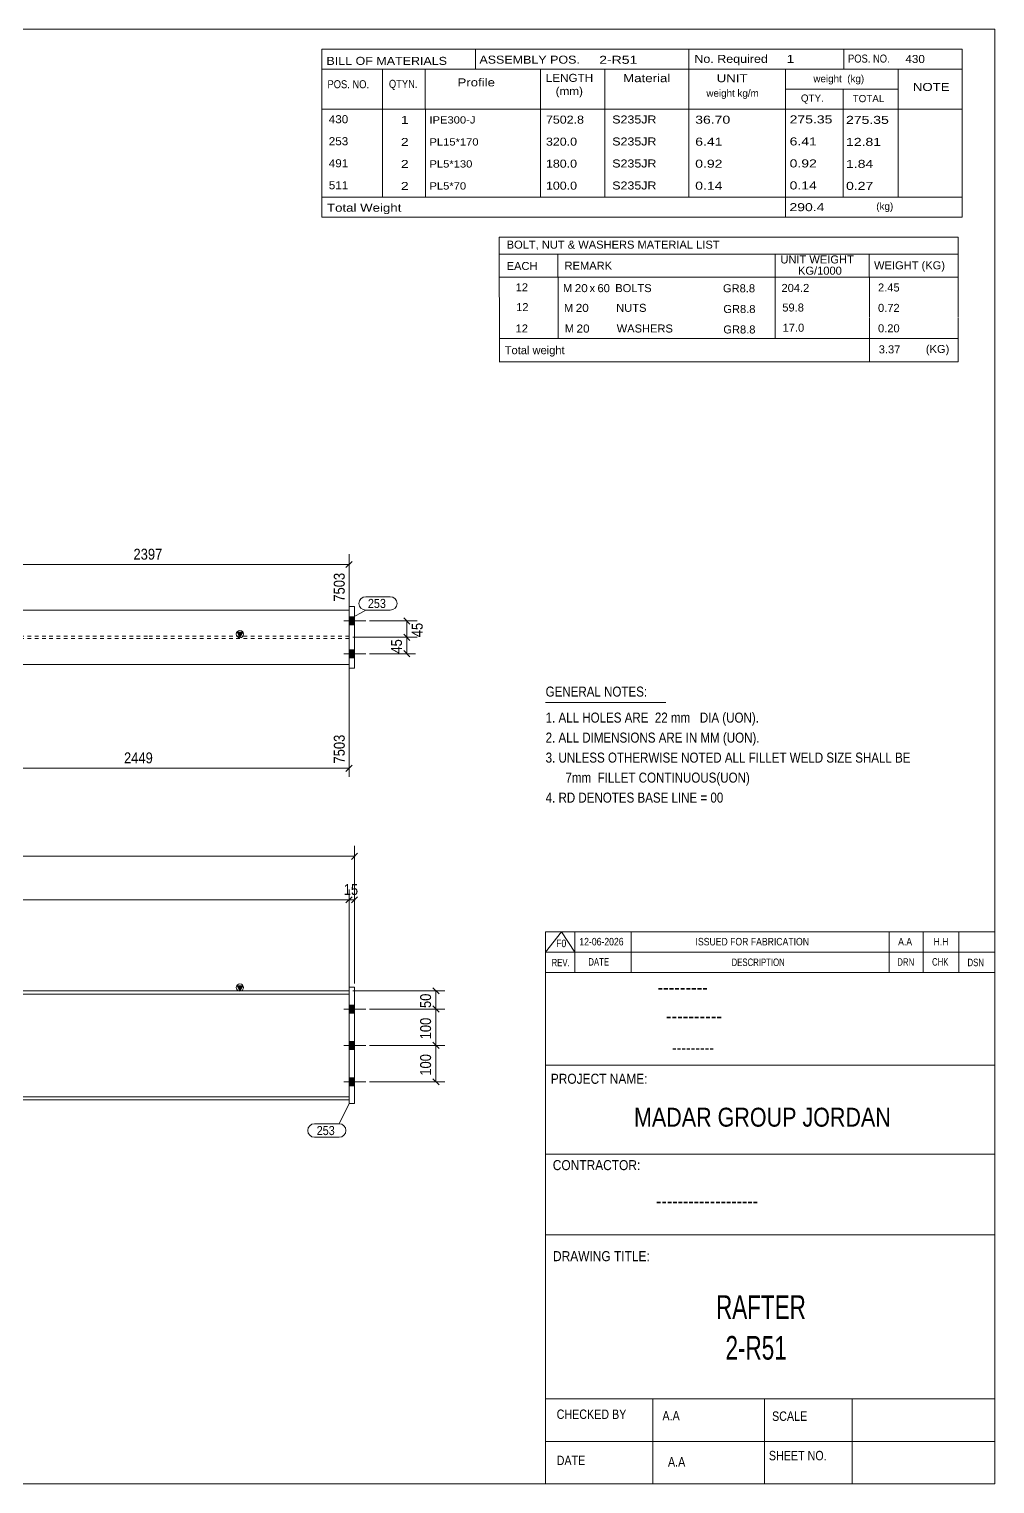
# Model space of a CAD drawing. Header units: millimetres. Extents: x 2 to 579, y 1 to 405.
# Drawn here: x 313.5 to 579, y 5 to 405 of the extents above; entities that cross this region are included whole.
import ezdxf

# ---------------------------------------------------------------- set-up
doc = ezdxf.new("R2010")
doc.units = ezdxf.units.MM
doc.linetypes.add('XKITLINE00', pattern=[0])
doc.linetypes.add('XKITLINE01', pattern=[4, 1, -1, 1, -1])
for name, color, linetype, lineweight in [('Bolt', 3, 'Continuous', 0), ('Dimensions', 7, 'Continuous', 0), ('DrawingSheet', 5, 'Continuous', 0), ('OtherObjectType', 7, 'Continuous', 0), ('Part', 2, 'Continuous', 0), ('PartMark', 7, 'Continuous', 0)]:
    doc.layers.add(name, color=color, linetype=linetype, lineweight=lineweight)
doc.styles.add('@ARIAL_UNICODE_MS_BOLD', font='ARIAL.TTF')
doc.styles.add('ARIAL', font='ARIAL.TTF')
doc.styles.add('ARIAL_NARROW', font='ARIALN.TTF')
doc.styles.add('COMIC_SANS_MS_BOLD', font='COMICBD.TTF')
doc.styles.add('SWIS721_EX_BT', font='ARIAL.TTF')
doc.styles.add('SWISSE', font='ARIAL.TTF')

# ---------------------------------------------------------------- blocks, each defined once
blk = doc.blocks.new('*A2')
at = {"layer": 'Bolt'}
for points in [[(402.97, 134.47), (401.47, 134.47), (401.47, 136.67), (402.97, 136.67)], [(402.97, 134.47), (401.47, 134.47), (401.47, 136.67), (402.97, 136.67)], [(402.97, 124.47), (401.47, 124.47), (401.47, 126.67), (402.97, 126.67)], [(402.97, 124.47), (401.47, 124.47), (401.47, 126.67), (402.97, 126.67)], [(402.97, 114.47), (401.47, 114.47), (401.47, 116.67), (402.97, 116.67)], [(402.97, 114.47), (401.47, 114.47), (401.47, 116.67), (402.97, 116.67)]]:
    blk.add_hatch(color=3, dxfattribs=at).paths.add_polyline_path(points, flags=17)
at = {"layer": 'Bolt', "color": 3, "linetype": 'XKITLINE00', "lineweight": 0}
for p, q in [((402.97, 136.67), (401.47, 136.67)), ((402.97, 136.67), (401.47, 136.67)), ((406.07, 135.57), (400.07, 135.57)), ((406.07, 135.57), (400.07, 135.57)), ((402.97, 134.47), (401.47, 134.47)), ((402.97, 134.47), (401.47, 134.47)), ((406.07, 125.57), (400.07, 125.57)), ((406.07, 125.57), (400.07, 125.57)), ((402.97, 126.67), (401.47, 126.67)), ((402.97, 126.67), (401.47, 126.67)), ((402.97, 124.47), (401.47, 124.47)), ((402.97, 124.47), (401.47, 124.47)), ((402.97, 116.67), (401.47, 116.67)), ((402.97, 116.67), (401.47, 116.67)), ((406.07, 115.57), (400.07, 115.57)), ((406.07, 115.57), (400.07, 115.57)), ((402.97, 114.47), (401.47, 114.47)), ((402.97, 114.47), (401.47, 114.47))]:
    blk.add_line(p, q, dxfattribs=at)
blk = doc.blocks.new('*A5')
at = {"layer": 'Part'}
blk.add_hatch(color=2, dxfattribs=at).paths.add_polyline_path([(370.67, 141.97), (372.27, 141.97), (371.47, 140.57)], flags=17)
at = {"layer": 'Part', "color": 2, "linetype": 'XKITLINE00', "lineweight": 0}
for p, q in [((106.65, 140.57), (51.35, 140.57)), ((226.36, 140.57), (106.75, 140.57)), ((346.07, 140.57), (226.46, 140.57)), ((401.47, 140.57), (346.17, 140.57)), ((371.47, 140.57), (370.67, 141.97)), ((370.67, 141.97), (372.27, 141.97)), ((372.27, 141.97), (371.47, 140.57)), ((51.35, 139.67), (106.65, 139.67)), ((106.75, 139.67), (226.36, 139.67)), ((226.46, 139.67), (346.07, 139.67)), ((346.17, 139.67), (401.47, 139.67)), ((106.65, 111.47), (51.35, 111.47)), ((106.65, 110.57), (51.35, 110.57)), ((226.36, 111.47), (106.75, 111.47)), ((226.36, 110.57), (106.75, 110.57)), ((346.07, 111.47), (226.46, 111.47)), ((346.07, 110.57), (226.46, 110.57)), ((401.47, 111.47), (346.17, 111.47)), ((401.47, 110.57), (346.17, 110.57))]:
    blk.add_line(p, q, dxfattribs=at)
at = {"layer": 'Part', "color": 7, "linetype": 'XKITLINE01', "lineweight": 0}
for p, q in [((51.35, 110.57), (51.35, 140.57)), ((401.47, 111.47), (401.47, 140.57)), ((401.47, 110.57), (401.47, 111.47))]:
    blk.add_line(p, q, dxfattribs=at)
at = {"layer": 'Part', "color": 2, "linetype": 'XKITLINE00', "lineweight": 0}
blk.add_circle((371.47, 141.47), 1, dxfattribs=at)
blk = doc.blocks.new('*A7')
at = {"layer": 'Part', "color": 2, "linetype": 'XKITLINE00', "lineweight": 0}
for p, q in [((401.47, 109.57), (401.47, 141.57)), ((402.97, 141.57), (401.47, 141.57)), ((402.97, 109.57), (402.97, 141.57)), ((402.97, 109.57), (401.47, 109.57))]:
    blk.add_line(p, q, dxfattribs=at)
blk = doc.blocks.new('*A13')
at = {"layer": 'Bolt'}
for points in [[(402.97, 241.17), (401.47, 241.17), (401.47, 243.37), (402.97, 243.37)], [(402.97, 241.17), (401.47, 241.17), (401.47, 243.37), (402.97, 243.37)], [(402.97, 241.17), (401.47, 241.17), (401.47, 243.37), (402.97, 243.37)], [(402.97, 232.17), (401.47, 232.17), (401.47, 234.37), (402.97, 234.37)], [(402.97, 232.17), (401.47, 232.17), (401.47, 234.37), (402.97, 234.37)], [(402.97, 232.17), (401.47, 232.17), (401.47, 234.37), (402.97, 234.37)]]:
    blk.add_hatch(color=3, dxfattribs=at).paths.add_polyline_path(points, flags=17)
at = {"layer": 'Bolt', "color": 3, "linetype": 'XKITLINE00', "lineweight": 0}
for p, q in [((406.07, 242.27), (400.07, 242.27)), ((406.07, 242.27), (400.07, 242.27)), ((406.07, 242.27), (400.07, 242.27)), ((402.97, 243.37), (401.47, 243.37)), ((402.97, 243.37), (401.47, 243.37)), ((402.97, 243.37), (401.47, 243.37)), ((402.97, 241.17), (401.47, 241.17)), ((402.97, 241.17), (401.47, 241.17)), ((402.97, 241.17), (401.47, 241.17)), ((406.07, 233.27), (400.07, 233.27)), ((406.07, 233.27), (400.07, 233.27)), ((406.07, 233.27), (400.07, 233.27)), ((402.97, 234.37), (401.47, 234.37)), ((402.97, 234.37), (401.47, 234.37)), ((402.97, 234.37), (401.47, 234.37)), ((402.97, 232.17), (401.47, 232.17)), ((402.97, 232.17), (401.47, 232.17)), ((402.97, 232.17), (401.47, 232.17))]:
    blk.add_line(p, q, dxfattribs=at)
blk = doc.blocks.new('*A16')
at = {"layer": 'Part'}
blk.add_hatch(color=2, dxfattribs=at).paths.add_polyline_path([(370.67, 239.17), (372.27, 239.17), (371.47, 237.77)], flags=17)
at = {"layer": 'Part', "color": 2, "linetype": 'XKITLINE00', "lineweight": 0}
for p, q in [((51.35, 245.27), (106.65, 245.27)), ((106.75, 245.27), (226.36, 245.27)), ((226.46, 245.27), (346.07, 245.27)), ((346.17, 245.27), (401.47, 245.27)), ((371.47, 237.77), (370.67, 239.17)), ((370.67, 239.17), (372.27, 239.17)), ((372.27, 239.17), (371.47, 237.77)), ((106.65, 230.27), (51.35, 230.27)), ((226.36, 230.27), (106.75, 230.27)), ((346.07, 230.27), (226.46, 230.27)), ((401.47, 230.27), (346.17, 230.27))]:
    blk.add_line(p, q, dxfattribs=at)
at = {"layer": 'Part', "color": 7, "linetype": 'XKITLINE01', "lineweight": 0}
for p, q in [((51.35, 230.27), (51.35, 245.27)), ((401.47, 245.27), (401.47, 230.27)), ((106.65, 238.09), (51.35, 238.09)), ((106.65, 237.44), (51.35, 237.44)), ((226.36, 238.09), (106.75, 238.09)), ((226.36, 237.44), (106.75, 237.44)), ((346.07, 238.09), (226.46, 238.09)), ((346.07, 237.44), (226.46, 237.44)), ((401.47, 238.09), (346.17, 238.09)), ((401.47, 237.44), (346.17, 237.44))]:
    blk.add_line(p, q, dxfattribs=at)
at = {"layer": 'Part', "color": 2, "linetype": 'XKITLINE00', "lineweight": 0}
blk.add_circle((371.47, 238.67), 1, dxfattribs=at)
blk = doc.blocks.new('*A18')
at = {"layer": 'Part', "color": 2, "linetype": 'XKITLINE00', "lineweight": 0}
for p, q in [((402.97, 246.27), (401.47, 246.27)), ((401.47, 246.27), (401.47, 229.27)), ((402.97, 246.27), (402.97, 229.27)), ((402.97, 229.27), (401.47, 229.27))]:
    blk.add_line(p, q, dxfattribs=at)
blk = doc.blocks.new('*A25')
at = {"layer": 'DrawingSheet', "color": 5, "linetype": 'XKITLINE00', "lineweight": 0}
for p, q in [((579, 405), (5, 405)), ((5, 405), (5, 5)), ((579, 5), (579, 405)), ((5, 5), (579, 5))]:
    blk.add_line(p, q, dxfattribs=at)
at = {"layer": 'DrawingSheet', "color": 5, "style": 'ARIAL', "width": 0.85}
blk.add_text('Tekla structures', height=2, rotation=90, dxfattribs=at).set_placement((4.5, 5.5))
blk = doc.blocks.new('*A26')
at = {"layer": 'OtherObjectType', "color": 7, "linetype": 'XKITLINE00', "lineweight": 0}
for p, q in [((442.76, 347.8), (442.75, 336.8)), ((442.76, 347.8), (568.88, 347.8)), ((568.88, 347.8), (568.88, 336.8)), ((442.75, 343.15), (568.88, 343.15)), ((458.87, 343.16), (458.87, 336.8)), ((518.57, 343.16), (518.57, 336.8)), ((544.47, 343.14), (544.47, 336.8)), ((442.76, 336.77), (442.76, 331.27)), ((442.77, 336.8), (568.88, 336.8)), ((458.92, 336.8), (458.92, 331.18)), ((518.57, 336.8), (518.57, 331.18)), ((544.5, 336.8), (544.5, 331.3)), ((568.88, 336.8), (568.88, 331.3)), ((442.79, 331.18), (442.79, 325.57)), ((458.95, 331.18), (458.95, 325.56)), ((518.57, 331.18), (518.57, 325.56)), ((544.5, 331.18), (544.5, 325.68)), ((568.88, 331.18), (568.88, 325.68)), ((442.79, 325.55), (442.79, 319.98)), ((458.95, 325.56), (458.95, 319.94)), ((518.57, 325.56), (518.57, 319.94)), ((544.5, 325.56), (544.5, 319.95)), ((568.88, 325.56), (568.88, 319.95)), ((568.88, 319.95), (442.75, 319.98)), ((442.78, 319.94), (442.78, 313.54)), ((442.85, 319.94), (568.87, 319.94)), ((544.5, 319.91), (544.5, 313.49)), ((568.87, 319.91), (568.87, 313.5)), ((442.77, 313.5), (568.87, 313.5))]:
    blk.add_line(p, q, dxfattribs=at)
at = {"layer": 'OtherObjectType', "color": 7, "style": 'ARIAL_NARROW'}
for s, width, p in [('BOLT, NUT & WASHERS MATERIAL LIST', 1.211571, (444.79, 344.64)), ('EACH', 1.211571, (444.78, 338.77)), ('REMARK', 1.211571, (460.7, 338.86)), ('UNIT WEIGHT', 1.211571, (520.03, 340.57)), ('WEIGHT (KG)', 1.211571, (545.78, 338.95)), (' KG/1000', 1.211571, (524.02, 337.48)), ('12', 1.211571, (447.26, 332.9)), ('M', 1.211571, (460.26, 332.7)), ('20', 1.275, (463.5, 332.68)), ('x', 1.211571, (467.58, 332.68)), ('60', 1.211571, (469.76, 332.67)), ('BOLTS', 1.211571, (474.63, 332.69)), ('GR8.8', 1.211571, (504.25, 332.64)), ('204.2', 1.211571, (520.34, 332.73)), ('2.45', 1.211571, (546.87, 332.86)), ('12', 1.211571, (447.4, 327.46)), ('M', 1.211571, (460.54, 327.26)), ('20', 1.275, (463.78, 327.24)), ('NUTS', 1.211571, (474.91, 327.26)), ('GR8.8', 1.211571, (504.35, 326.94)), ('59.8', 1.211571, (520.56, 327.35)), ('0.72', 1.211571, (546.87, 327.24)), ('17.0', 1.211571, (520.64, 321.79)), ('12', 1.211571, (447.24, 321.59)), ('M', 1.211571, (460.76, 321.59)), ('20', 1.275, (464, 321.57)), ('WASHERS', 1.211571, (475.04, 321.58)), ('GR8.8', 1.211571, (504.35, 321.32)), ('0.20', 1.211571, (546.87, 321.63)), ('Total weight', 1.211571, (444.26, 315.62)), ('3.37', 1.211571, (547.07, 315.85)), ('(KG)', 1.211571, (560.02, 315.95))]:
    blk.add_text(s, height=2.2, dxfattribs=dict(at, width=width)).set_placement(p)
blk = doc.blocks.new('*A27')
at = {"layer": 'OtherObjectType', "color": 7, "linetype": 'XKITLINE00', "lineweight": 0}
blk.add_line((455.5, 219.82), (488.5, 219.82), dxfattribs=at)
at = {"layer": 'OtherObjectType', "color": 7, "style": 'ARIAL_NARROW', "width": 1.008832}
for s, p in [('GENERAL NOTES:', (455.5, 221.47)), ('1. ALL HOLES ARE  22 mm   DIA (UON).', (455.5, 214.32)), ('2. ALL DIMENSIONS ARE IN MM (UON).', (455.5, 208.82)), ('3. UNLESS OTHERWISE NOTED ALL FILLET WELD SIZE SHALL BE', (455.5, 203.32)), ('7mm  FILLET CONTINUOUS(UON)', (460.95, 197.82)), ('4. RD DENOTES BASE LINE = 00', (455.5, 192.32))]:
    blk.add_text(s, height=2.75, dxfattribs=at).set_placement(p)
blk = doc.blocks.new('*A28')
at = {"layer": 'OtherObjectType', "color": 7, "linetype": 'XKITLINE00', "lineweight": 0}
for p, q in [((455.5, 156.76), (579, 156.76)), ((455.5, 151.21), (459.82, 156.76)), ((455.5, 151.21), (455.5, 156.76)), ((459.82, 156.76), (463.53, 151.21)), ((463.53, 151.21), (463.53, 156.76)), ((478.97, 151.21), (478.97, 156.76)), ((549.98, 151.21), (549.98, 156.76)), ((559.24, 151.21), (559.24, 156.76)), ((569.12, 151.21), (569.12, 156.76)), ((579, 151.21), (579, 156.76)), ((455.5, 151.21), (579, 151.21)), ((455.5, 145.65), (455.5, 151.21)), ((459.21, 151.21), (579, 151.21)), ((463.53, 145.65), (463.53, 151.21)), ((478.97, 145.65), (478.97, 151.21)), ((549.98, 145.65), (549.98, 151.21)), ((559.24, 145.65), (559.24, 151.21)), ((569.12, 145.65), (569.12, 151.21)), ((579, 145.65), (579, 151.21))]:
    blk.add_line(p, q, dxfattribs=at)
at = {"layer": 'OtherObjectType', "color": 7, "style": 'ARIAL_NARROW'}
for s, height, width, p in [('F0', 2.058, 1.008832, (458.4, 152.59)), ('12-06-2026', 2.058, 1.008832, (464.76, 153.06)), ('ISSUED FOR FABRICATION', 2.0583, 1.008832, (496.71, 153.06)), ('A.A', 2.058, 1.008832, (552.4, 153.06)), ('H.H', 2.058, 1.008832, (562.13, 153.06)), ('REV.', 2.058, 0.907949, (457.13, 147.31)), ('DATE', 2.058, 0.907949, (467.23, 147.5)), ('DESCRIPTION', 2.0583, 0.907949, (506.61, 147.39)), ('DRN', 2.058, 0.907949, (552.17, 147.47)), ('CHK', 2.058, 0.907949, (561.72, 147.5)), ('DSN', 2.058, 0.907949, (571.47, 147.35))]:
    blk.add_text(s, height=height, dxfattribs=dict(at, width=width)).set_placement(p)
blk = doc.blocks.new('*A30')
at = {"layer": 'OtherObjectType', "color": 2, "linetype": 'XKITLINE00', "lineweight": 0}
for p, q in [((455.5, 145.65), (579, 145.65)), ((455.5, 5), (455.5, 145.64)), ((578.98, 145.64), (579, 5)), ((579, 120.14), (455.5, 120.14)), ((455.5, 95.63), (579, 95.63)), ((579, 73.49), (455.5, 73.49)), ((579, 28.4), (455.5, 28.4)), ((484.94, 28.4), (484.94, 5)), ((515.62, 5), (515.62, 28.4)), ((539.75, 5), (539.75, 28.4)), ((579, 16.7), (455.5, 16.7)), ((579, 5), (455.5, 5))]:
    blk.add_line(p, q, dxfattribs=at)
at = {"layer": 'OtherObjectType', "color": 4, "style": '@ARIAL_UNICODE_MS_BOLD', "width": 0.85}
blk.add_text('---------', height=3.9, dxfattribs=at).set_placement((486.23, 139.59))
at = {"layer": 'OtherObjectType', "color": 7, "style": 'ARIAL', "width": 0.85}
for s, height, p in [('----------', 3.9, (488.56, 131.77)), ('---------', 3.25, (490.21, 123.31))]:
    blk.add_text(s, height=height, dxfattribs=at).set_placement(p)
at = {"layer": 'OtherObjectType', "color": 3, "width": 0.85}
for s, style, p in [('PROJECT NAME:', 'SWIS721_EX_BT', (456.92, 115.01)), ('CONTRACTOR:', 'SWISSE', (457.47, 91.27)), ('DRAWING TITLE:', 'SWIS721_EX_BT', (457.53, 66.24))]:
    blk.add_text(s, height=2.7618, dxfattribs=dict(at, style=style)).set_placement(p)
at = {"layer": 'OtherObjectType', "color": 7, "width": 0.85}
for s, height, p in [('MADAR GROUP JORDAN', 5.2, (479.79, 103.23)), ('CHECKED BY', 2.592, (458.53, 22.86)), ('A.A', 2.592, (487.61, 22.45)), ('SCALE', 2.592, (517.74, 22.33)), ('DATE', 2.592, (458.54, 10.16)), ('A.A', 2.592, (489.14, 9.76)), ('SHEET NO.', 2.592, (516.87, 11.49))]:
    blk.add_text(s, height=height, dxfattribs=at).set_placement(p)
at = {"layer": 'OtherObjectType', "color": 1}
for s, height, style, width, p in [('-------------------', 3.9, 'COMIC_SANS_MS_BOLD', 0.85, (485.87, 80.86)), ('RAFTER', 6.5, 'ARIAL', 0.68, (502.34, 50.37)), ('2-R51', 6.5, 'ARIAL', 0.68, (504.95, 39.17))]:
    blk.add_text(s, height=height, dxfattribs=dict(at, style=style, width=width)).set_placement(p)
blk = doc.blocks.new('*A31')
at = {"layer": 'OtherObjectType', "color": 7, "linetype": 'XKITLINE00', "lineweight": 0}
for p, q in [((393.98, 399.5), (569.98, 399.5)), ((393.98, 399.5), (393.98, 388.5)), ((436.26, 399.42), (436.26, 393.87)), ((494.85, 394), (494.85, 399.5)), ((537.43, 393.96), (537.43, 399.42)), ((569.98, 394), (569.98, 399.5)), ((393.98, 394), (569.98, 394)), ((410.64, 394), (410.64, 383)), ((422.4, 393.98), (422.4, 383.03)), ((454.12, 393.99), (454.13, 383)), ((471.78, 393.98), (471.78, 383)), ((494.85, 393.98), (494.85, 383)), ((521.43, 394), (521.43, 383)), ((552.42, 394), (552.42, 383)), ((569.98, 394), (569.98, 388.5)), ((393.98, 388.5), (393.98, 383)), ((521.45, 388.52), (552.45, 388.52)), ((537.28, 388.52), (537.28, 383)), ((569.98, 388.5), (569.98, 383)), ((393.98, 383), (569.98, 383)), ((393.98, 383), (393.98, 376.95)), ((410.63, 383), (410.63, 376.95)), ((422.44, 382.99), (422.44, 376.95)), ((454.12, 383), (454.11, 376.95)), ((471.79, 383), (471.79, 376.95)), ((494.87, 383), (494.87, 376.95)), ((521.44, 383), (521.44, 376.95)), ((537.33, 382.95), (537.33, 376.95)), ((552.43, 383), (552.43, 376.95)), ((569.98, 383), (569.98, 376.95)), ((393.98, 376.95), (393.98, 370.9)), ((410.63, 376.95), (410.63, 370.9)), ((422.44, 376.94), (422.44, 370.9)), ((454.12, 376.95), (454.11, 370.9)), ((471.79, 376.95), (471.79, 370.9)), ((494.87, 376.95), (494.87, 370.9)), ((521.44, 376.95), (521.44, 370.9)), ((537.33, 376.9), (537.33, 370.9)), ((552.43, 376.95), (552.43, 370.9)), ((569.98, 376.95), (569.98, 370.9)), ((393.98, 370.9), (393.98, 364.85)), ((410.63, 370.9), (410.63, 364.85)), ((422.44, 370.89), (422.44, 364.85)), ((454.12, 370.9), (454.11, 364.85)), ((471.79, 370.9), (471.79, 364.85)), ((494.87, 370.9), (494.87, 364.85)), ((521.44, 370.9), (521.44, 364.85)), ((537.33, 370.85), (537.33, 364.85)), ((552.43, 370.9), (552.43, 364.85)), ((569.98, 370.9), (569.98, 364.85)), ((393.98, 364.85), (393.98, 358.8)), ((410.63, 364.85), (410.63, 358.8)), ((422.44, 364.84), (422.44, 358.8)), ((454.12, 364.85), (454.11, 358.8)), ((471.79, 364.85), (471.79, 358.8)), ((494.87, 364.85), (494.87, 358.8)), ((521.44, 364.85), (521.44, 358.8)), ((537.33, 364.8), (537.33, 358.8)), ((552.43, 364.85), (552.43, 358.8)), ((569.98, 364.85), (569.98, 358.8)), ((393.98, 358.8), (569.98, 358.8)), ((393.98, 358.8), (393.98, 353.3)), ((521.44, 358.8), (521.44, 353.3)), ((569.98, 358.8), (569.98, 353.3)), ((393.98, 353.3), (569.98, 353.3))]:
    blk.add_line(p, q, dxfattribs=at)
at = {"layer": 'OtherObjectType', "color": 7, "style": 'ARIAL_NARROW'}
for s, height, width, p in [('BILL OF MATERIALS', 2.2, 1.36, (395.25, 395.16)), ('ASSEMBLY POS.', 2.2, 1.36, (437.3, 395.5)), ('2-R51', 2.2, 1.525501, (470.23, 395.46)), ('No. Required', 2.2, 1.36, (496.39, 395.72)), ('1', 2.2, 1.525501, (521.75, 395.72)), ('POS. NO.', 2.2, 1.02, (538.63, 395.79)), ('430', 2.2, 1.270501, (554.4, 395.69)), ('LENGTH', 2.2, 1.275, (455.54, 390.49)), ('Material', 2.2, 1.445, (476.81, 390.41)), ('UNIT', 2.2, 1.445, (502.52, 390.4)), ('weight  (kg)', 1.98, 1.19, (529.11, 390.39)), ('POS. NO.', 2.2, 1.02, (395.53, 388.74)), ('QTYN.', 2.2, 1.02, (412.42, 388.84)), ('Profile', 2.2, 1.445, (431.26, 389.25)), ('(mm)', 2.2, 1.275, (458.26, 386.86)), ('weight kg/m', 1.98, 1.19, (499.69, 386.4)), ('NOTE', 2.2, 1.445, (556.44, 387.99)), ('QTY.', 1.98, 1.19, (525.68, 385.03)), ('TOTAL', 1.98, 1.19, (539.9, 384.91)), ('430', 2.2, 1.270501, (395.89, 379.12)), ('1', 2.2, 1.525501, (415.71, 378.91)), ('IPE300-J', 1.98, 1.355501, (423.56, 379.04)), ('7502.8', 2.2, 1.355501, (455.59, 379.01)), ('S235JR', 2.2, 1.355501, (473.81, 379.05)), ('36.70', 2.2, 1.525501, (496.62, 378.99)), ('275.35', 2.2, 1.525501, (522.57, 379.07)), ('275.35', 2.2, 1.525501, (538.08, 378.94)), ('253', 2.2, 1.270501, (395.89, 373.07)), ('2', 2.2, 1.525501, (415.71, 372.86)), ('PL15*170', 1.98, 1.355501, (423.56, 372.99)), ('320.0', 2.2, 1.355501, (455.59, 372.96)), ('S235JR', 2.2, 1.355501, (473.81, 373)), ('6.41', 2.2, 1.525501, (496.62, 372.94)), ('6.41', 2.2, 1.525501, (522.57, 373.02)), ('12.81', 2.2, 1.525501, (538.08, 372.89)), ('491', 2.2, 1.270501, (395.89, 367.02)), ('2', 2.2, 1.525501, (415.71, 366.81)), ('PL5*130', 1.98, 1.355501, (423.56, 366.94)), ('180.0', 2.2, 1.355501, (455.59, 366.91)), ('S235JR', 2.2, 1.355501, (473.81, 366.95)), ('0.92', 2.2, 1.525501, (496.62, 366.89)), ('0.92', 2.2, 1.525501, (522.57, 366.97)), ('1.84', 2.2, 1.525501, (538.08, 366.84)), ('511', 2.2, 1.270501, (395.89, 360.97)), ('2', 2.2, 1.525501, (415.71, 360.76)), ('PL5*70', 1.98, 1.355501, (423.56, 360.89)), ('100.0', 2.2, 1.355501, (455.59, 360.86)), ('S235JR', 2.2, 1.355501, (473.81, 360.9)), ('0.14', 2.2, 1.525501, (496.62, 360.84)), ('0.14', 2.2, 1.525501, (522.57, 360.92)), ('0.27', 2.2, 1.525501, (538.08, 360.79)), ('Total Weight', 2.2, 1.445, (395.4, 354.79)), ('290.4', 2.2, 1.525501, (522.52, 354.94)), ('(kg)', 1.98, 1.19, (546.4, 355.31))]:
    blk.add_text(s, height=height, dxfattribs=dict(at, width=width)).set_placement(p)
blk = doc.blocks.new('*A33')
at = {"layer": 'Dimensions', "color": 7, "linetype": 'XKITLINE00', "lineweight": 0}
for p, q in [((49.85, 142.57), (49.85, 180.42)), ((402.97, 142.57), (402.97, 180.42)), ((50.7, 178.42), (49, 176.72)), ((49.85, 177.57), (402.97, 177.57)), ((403.82, 178.42), (402.12, 176.72))]:
    blk.add_line(p, q, dxfattribs=at)
at = {"layer": 'Dimensions', "color": 3}
for p in [(49.85, 177.57), (402.97, 177.57)]:
    blk.add_point(p, dxfattribs=at)
at = {"layer": 'Dimensions', "color": 3, "style": 'ARIAL', "width": 0.85}
blk.add_text('7533', height=3, dxfattribs=at).set_placement((221.96, 178.92))
blk = doc.blocks.new('*A35')
at = {"layer": 'Dimensions', "color": 7, "linetype": 'XKITLINE00', "lineweight": 0}
for p, q in [((51.35, 141.57), (51.35, 168.42)), ((401.47, 141.57), (401.47, 168.42)), ((52.2, 166.42), (50.5, 164.72)), ((51.35, 165.57), (401.47, 165.57)), ((402.32, 166.42), (400.62, 164.72))]:
    blk.add_line(p, q, dxfattribs=at)
at = {"layer": 'Dimensions', "color": 3}
for p in [(51.35, 165.57), (401.47, 165.57)]:
    blk.add_point(p, dxfattribs=at)
at = {"layer": 'Dimensions', "color": 3, "style": 'ARIAL', "width": 0.85}
blk.add_text('7503', height=3, dxfattribs=at).set_placement((221.96, 166.92))
blk = doc.blocks.new('*A36')
at = {"layer": 'Dimensions', "color": 7, "linetype": 'XKITLINE00', "lineweight": 0}
for p, q in [((401.47, 141.57), (401.47, 168.42)), ((402.97, 142.57), (402.97, 168.42)), ((402.32, 166.42), (400.62, 164.72)), ((401.47, 165.57), (402.97, 165.57)), ((403.82, 166.42), (402.12, 164.72))]:
    blk.add_line(p, q, dxfattribs=at)
at = {"layer": 'Dimensions', "color": 3}
for p in [(401.47, 165.57), (402.97, 165.57)]:
    blk.add_point(p, dxfattribs=at)
at = {"layer": 'Dimensions', "color": 3, "style": 'ARIAL', "width": 0.85}
blk.add_text('15', height=3, dxfattribs=at).set_placement((399.99, 166.92))
blk = doc.blocks.new('*A44')
at = {"layer": 'Dimensions', "color": 7, "linetype": 'XKITLINE00', "lineweight": 0}
for p, q in [((407.07, 125.57), (427.75, 125.57)), ((424.5, 126.42), (426.2, 124.72)), ((425.35, 115.57), (425.35, 125.57)), ((424.5, 116.42), (426.2, 114.72)), ((407.07, 115.57), (427.75, 115.57))]:
    blk.add_line(p, q, dxfattribs=at)
at = {"layer": 'Dimensions', "color": 3}
for p in [(425.35, 125.57), (425.35, 115.57)]:
    blk.add_point(p, dxfattribs=at)
at = {"layer": 'Dimensions', "color": 3, "style": 'ARIAL', "width": 0.85}
blk.add_text('100', height=3, rotation=90.0002, dxfattribs=at).set_placement((424, 117.23))
blk = doc.blocks.new('*A45')
at = {"layer": 'Dimensions', "color": 7, "linetype": 'XKITLINE00', "lineweight": 0}
for p, q in [((424.5, 136.42), (426.2, 134.72)), ((407.07, 135.57), (427.75, 135.57)), ((425.35, 125.57), (425.35, 135.57)), ((407.07, 125.57), (427.75, 125.57)), ((424.5, 126.42), (426.2, 124.72))]:
    blk.add_line(p, q, dxfattribs=at)
at = {"layer": 'Dimensions', "color": 3}
for p in [(425.35, 135.57), (425.35, 125.57)]:
    blk.add_point(p, dxfattribs=at)
at = {"layer": 'Dimensions', "color": 3, "style": 'ARIAL', "width": 0.85}
blk.add_text('100', height=3, rotation=90.0002, dxfattribs=at).set_placement((424, 127.23))
blk = doc.blocks.new('*A46')
at = {"layer": 'Dimensions', "color": 7, "linetype": 'XKITLINE00', "lineweight": 0}
for p, q in [((402.47, 140.57), (427.75, 140.57)), ((424.5, 141.42), (426.2, 139.72)), ((425.35, 135.57), (425.35, 140.57)), ((424.5, 136.42), (426.2, 134.72)), ((407.07, 135.57), (427.75, 135.57))]:
    blk.add_line(p, q, dxfattribs=at)
at = {"layer": 'Dimensions', "color": 3}
for p in [(425.35, 140.57), (425.35, 135.57)]:
    blk.add_point(p, dxfattribs=at)
at = {"layer": 'Dimensions', "color": 3, "style": 'ARIAL', "width": 0.85}
blk.add_text('50', height=3, rotation=90.0002, dxfattribs=at).set_placement((424, 135.84))
blk = doc.blocks.new('*A51')
at = {"layer": 'PartMark', "color": 7, "linetype": 'XKITLINE00', "lineweight": 0}
for p, q in [((401.47, 109.57), (398.74, 104.01)), ((391.97, 104.01), (398.74, 104.01)), ((391.97, 100.31), (398.74, 100.31))]:
    blk.add_line(p, q, dxfattribs=at)
for centre, start, end in [((391.97, 102.16), 90, 270), ((398.74, 102.16), 270, 90)]:
    blk.add_arc(centre, 1.85, start, end, dxfattribs=at)
at = {"layer": 'PartMark', "color": 3, "style": 'ARIAL', "width": 0.85}
blk.add_text('253', height=2.5, dxfattribs=at).set_placement((392.57, 100.91))
blk = doc.blocks.new('*A61')
at = {"layer": 'Dimensions', "color": 7, "linetype": 'XKITLINE00', "lineweight": 0}
for p, q in [((402.47, 237.77), (419.75, 237.77)), ((416.5, 238.62), (418.2, 236.92)), ((417.35, 233.27), (417.35, 237.77)), ((407.07, 233.27), (419.75, 233.27)), ((416.5, 234.12), (418.2, 232.42))]:
    blk.add_line(p, q, dxfattribs=at)
at = {"layer": 'Dimensions', "color": 3}
for p in [(417.35, 237.77), (417.35, 233.27)]:
    blk.add_point(p, dxfattribs=at)
at = {"layer": 'Dimensions', "color": 3, "style": 'ARIAL', "width": 0.85}
blk.add_text('45', height=3, rotation=90.0002, dxfattribs=at).set_placement((416, 233.29))
blk = doc.blocks.new('*A62')
at = {"layer": 'Dimensions', "color": 7, "linetype": 'XKITLINE00', "lineweight": 0}
for p, q in [((407.07, 242.27), (420.2, 242.27)), ((416.5, 243.12), (418.2, 241.42)), ((417.35, 237.77), (417.35, 242.27)), ((402.47, 237.77), (420.2, 237.77)), ((416.5, 238.62), (418.2, 236.92))]:
    blk.add_line(p, q, dxfattribs=at)
at = {"layer": 'Dimensions', "color": 3}
for p in [(417.35, 242.27), (417.35, 237.77)]:
    blk.add_point(p, dxfattribs=at)
at = {"layer": 'Dimensions', "color": 3, "style": 'ARIAL', "width": 0.85}
blk.add_text('45', height=3, rotation=90.0002, dxfattribs=at).set_placement((421.7, 237.79))
blk = doc.blocks.new('*A65')
at = {"layer": 'Dimensions', "color": 7, "linetype": 'XKITLINE00', "lineweight": 0}
for p, q in [((291.83, 241.92), (291.83, 260.62)), ((401.47, 246.27), (401.47, 260.62)), ((292.67, 258.62), (290.98, 256.92)), ((291.83, 257.77), (401.47, 257.77)), ((402.32, 258.62), (400.62, 256.92))]:
    blk.add_line(p, q, dxfattribs=at)
at = {"layer": 'Dimensions', "color": 3}
for p in [(291.83, 257.77), (401.47, 257.77)]:
    blk.add_point(p, dxfattribs=at)
at = {"layer": 'Dimensions', "color": 3, "style": 'ARIAL', "width": 0.85}
blk.add_text('2397', height=3, dxfattribs=at).set_placement((342.2, 259.12))
blk.add_text('7503', height=3, rotation=90.0002, dxfattribs=at).set_placement((400.27, 247.57))
blk = doc.blocks.new('*A70')
at = {"layer": 'Dimensions', "color": 7, "linetype": 'XKITLINE00', "lineweight": 0}
for p, q in [((286.6, 236.45), (286.6, 199.37)), ((401.47, 229.27), (401.47, 199.37)), ((287.45, 202.62), (285.76, 200.92)), ((286.6, 201.77), (401.47, 201.77)), ((402.32, 202.62), (400.62, 200.92))]:
    blk.add_line(p, q, dxfattribs=at)
at = {"layer": 'Dimensions', "color": 3}
for p in [(286.6, 201.77), (401.47, 201.77)]:
    blk.add_point(p, dxfattribs=at)
at = {"layer": 'Dimensions', "color": 3, "style": 'ARIAL', "width": 0.85}
blk.add_text('7503', height=3, rotation=90.0002, dxfattribs=at).set_placement((400.27, 203.07))
blk.add_text('2449', height=3, dxfattribs=at).set_placement((339.59, 203.12))
blk = doc.blocks.new('*A77')
at = {"layer": 'PartMark', "color": 7, "linetype": 'XKITLINE00', "lineweight": 0}
for p, q in [((406.04, 248.93), (412.8, 248.93)), ((401.8, 242.84), (406.04, 245.23)), ((406.04, 245.23), (412.8, 245.23))]:
    blk.add_line(p, q, dxfattribs=at)
for centre, start, end in [((406.04, 247.08), 90, 270), ((412.8, 247.08), 270, 90)]:
    blk.add_arc(centre, 1.85, start, end, dxfattribs=at)
at = {"layer": 'PartMark', "color": 3, "style": 'ARIAL', "width": 0.85}
blk.add_text('253', height=2.5, dxfattribs=at).set_placement((406.64, 245.83))

msp = doc.modelspace()

# ---------------------------------------------------------------- block references
at = {"lineweight": 0}
for name in ['*A25', '*A31', '*A26', '*A65', '*A77', '*A18', '*A13', '*A62', '*A70', '*A61', '*A27', '*A33', '*A35', '*A36', '*A28', '*A30', '*A7', '*A46', '*A2', '*A45', '*A44', '*A51']:
    msp.add_blockref(name, (0, 0), dxfattribs=at)
at = {"layer": 'Part', "lineweight": 0}
for name in ['*A16', '*A5']:
    msp.add_blockref(name, (0, 0), dxfattribs=at)

doc.saveas('drawing.dxf')
